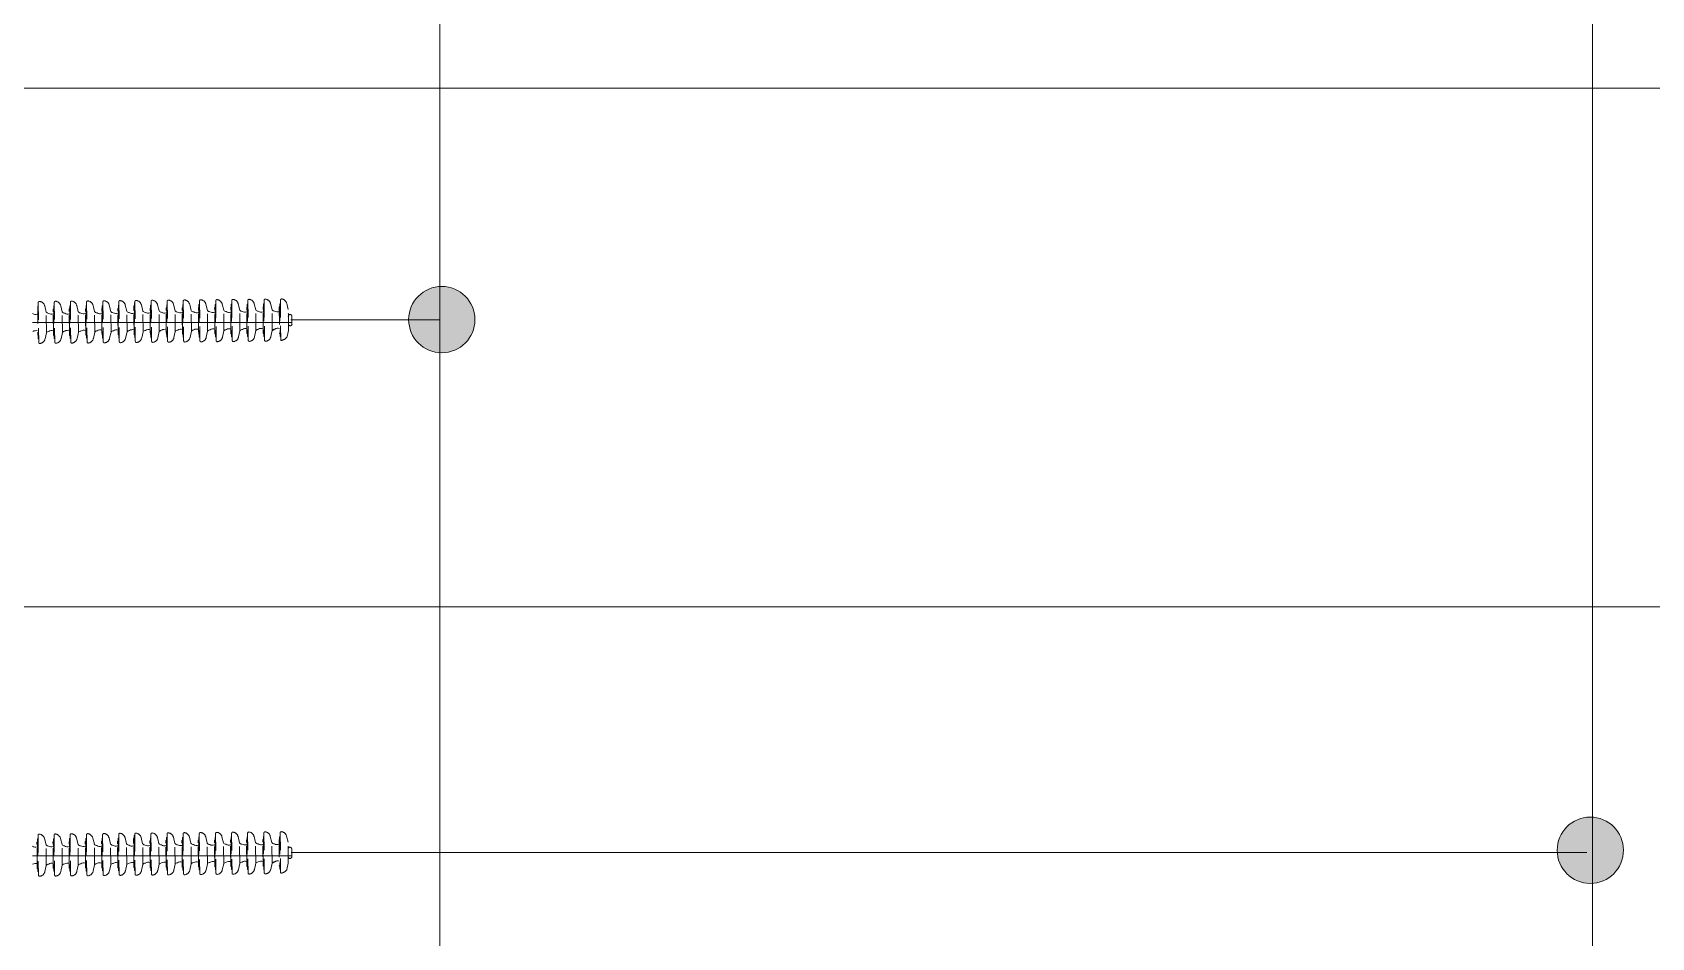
# Model space of a CAD drawing. Header units: inches. Extents: x 3989 to 4711, y 2881 to 3348.
# Drawn here: x 4536.28 to 4583.58, y 3164.3 to 3190.73 of the extents above; entities that cross this region are included whole.
import ezdxf

# ---------------------------------------------------------------- set-up
doc = ezdxf.new("R2010")
doc.units = ezdxf.units.IN
doc.header["$MEASUREMENT"] = 0
doc.linetypes.add('DASHED', pattern=[0.75, 0.5, -0.25])
doc.layers.add('COTAS', color=4, linetype='Continuous')
doc.layers.add('medidas', color=3, linetype='Continuous')

# ---------------------------------------------------------------- blocks, each defined once
blk = doc.blocks.new('*U13')
at = {"color": 0, "linetype": 'DASHED', "lineweight": 0}
for p, q in [((-210.111, -90.299), (-210.155, -90.478)), ((-209.923, -90.203), (-209.935, -91.363)), ((-209.923, -90.209), (-209.935, -91.369)), ((-209.907, -90.321), (-209.917, -91.258)), ((-209.636, -90.304), (-209.68, -90.483)), ((-209.448, -90.208), (-209.46, -91.368)), ((-209.441, -90.311), (-209.449, -90.31)), ((-209.432, -90.319), (-209.441, -91.256)), ((-209.161, -90.308), (-209.204, -90.487)), ((-208.973, -90.212), (-208.985, -91.372)), ((-208.965, -90.315), (-208.974, -90.315)), ((-208.957, -90.324), (-208.966, -91.261)), ((-208.692, -90.313), (-208.736, -90.492)), ((-208.505, -90.217), (-208.516, -91.377)), ((-208.497, -90.32), (-208.506, -90.32)), ((-208.489, -90.329), (-208.498, -91.266)), ((-208.224, -90.318), (-208.268, -90.497)), ((-208.036, -90.222), (-208.048, -91.382)), ((-208.029, -90.325), (-208.038, -90.325)), ((-208.02, -90.334), (-208.03, -91.271)), ((-207.749, -90.323), (-207.793, -90.502)), ((-207.561, -90.227), (-207.573, -91.387)), ((-207.554, -90.33), (-207.562, -90.33)), ((-207.545, -90.338), (-207.555, -91.275)), ((-207.274, -90.327), (-207.318, -90.506)), ((-207.086, -90.231), (-207.098, -91.391)), ((-207.079, -90.334), (-207.087, -90.334)), ((-207.07, -90.343), (-207.08, -91.28)), ((-206.806, -90.333), (-206.849, -90.511)), ((-206.618, -90.236), (-206.63, -91.396)), ((-206.61, -90.339), (-206.619, -90.339)), ((-206.337, -90.337), (-206.381, -90.516)), ((-206.15, -90.241), (-206.161, -91.401)), ((-206.15, -90.241), (-206.161, -91.401)), ((-206.142, -90.344), (-206.151, -90.344)), ((-205.862, -90.342), (-205.906, -90.521)), ((-205.675, -90.246), (-205.686, -91.405)), ((-205.675, -90.246), (-205.686, -91.405)), ((-205.666, -90.277), (-205.675, -90.277)), ((-205.658, -90.286), (-205.667, -91.223)), ((-205.206, -90.251), (-205.218, -91.411)), ((-204.738, -90.255), (-204.75, -91.415)), ((-204.263, -90.26), (-204.275, -91.42)), ((-203.788, -90.265), (-203.8, -91.425)), ((-203.32, -90.27), (-203.331, -91.43)), ((-202.851, -90.275), (-202.863, -91.434)), ((-210.26, -90.681), (-210.262, -90.904)), ((-210.161, -91.09), (-210.155, -90.478)), ((-210.157, -90.682), (-210.159, -90.906)), ((-209.891, -90.409), (-209.898, -91.17)), ((-209.894, -90.678), (-209.896, -90.902)), ((-209.686, -91.088), (-209.68, -90.483)), ((-209.424, -90.399), (-209.433, -90.399)), ((-209.422, -91.084), (-209.416, -90.479)), ((-209.418, -90.676), (-209.421, -90.9)), ((-209.211, -91.092), (-209.204, -90.487)), ((-208.949, -90.403), (-208.958, -90.403)), ((-208.947, -91.088), (-208.941, -90.483)), ((-208.943, -90.681), (-208.945, -90.904)), ((-208.742, -91.097), (-208.736, -90.492)), ((-208.481, -90.408), (-208.489, -90.408)), ((-208.479, -91.093), (-208.473, -90.488)), ((-208.475, -90.686), (-208.477, -90.909)), ((-208.274, -91.102), (-208.268, -90.497)), ((-208.012, -90.413), (-208.021, -90.413)), ((-208.011, -91.098), (-208.005, -90.493)), ((-208.007, -90.691), (-208.009, -90.914)), ((-207.799, -91.107), (-207.793, -90.502)), ((-207.537, -90.418), (-207.546, -90.418)), ((-207.536, -91.103), (-207.53, -90.498)), ((-207.532, -90.695), (-207.534, -90.919)), ((-207.324, -91.111), (-207.318, -90.506)), ((-207.062, -90.423), (-207.071, -90.422)), ((-207.061, -91.107), (-207.054, -90.502)), ((-207.056, -90.7), (-207.059, -90.923)), ((-206.855, -91.117), (-206.849, -90.511)), ((-206.602, -90.348), (-206.611, -91.285)), ((-206.594, -90.428), (-206.603, -90.428)), ((-206.592, -91.113), (-206.586, -90.508)), ((-206.588, -90.705), (-206.59, -90.928)), ((-206.387, -91.121), (-206.381, -90.516)), ((-206.134, -90.353), (-206.143, -91.29)), ((-206.134, -90.353), (-206.143, -91.29)), ((-206.124, -91.117), (-206.118, -90.512)), ((-206.12, -90.71), (-206.122, -90.933)), ((-205.912, -91.126), (-205.906, -90.521)), ((-205.658, -90.357), (-205.668, -91.294)), ((-205.649, -91.122), (-205.643, -90.517)), ((-205.645, -90.714), (-205.647, -90.938)), ((-205.444, -91.131), (-205.438, -90.526)), ((-205.394, -90.347), (-205.438, -90.526)), ((-205.199, -90.354), (-205.207, -90.353)), ((-205.19, -90.362), (-205.2, -91.299)), ((-205.182, -90.442), (-205.191, -90.442)), ((-205.181, -91.127), (-205.174, -90.522)), ((-205.176, -90.719), (-205.179, -90.943)), ((-204.976, -91.136), (-204.969, -90.531)), ((-204.926, -90.352), (-204.969, -90.531)), ((-204.73, -90.358), (-204.739, -90.358)), ((-204.722, -90.367), (-204.731, -91.304)), ((-204.714, -90.447), (-204.723, -90.447)), ((-204.712, -91.132), (-204.706, -90.527)), ((-204.708, -90.724), (-204.71, -90.948)), ((-204.5, -91.14), (-204.494, -90.535)), ((-204.451, -90.356), (-204.494, -90.535)), ((-204.255, -90.363), (-204.264, -90.363)), ((-204.247, -90.372), (-204.256, -91.309)), ((-204.239, -90.452), (-204.248, -90.451)), ((-204.237, -91.136), (-204.231, -90.531)), ((-204.233, -90.729), (-204.235, -90.952)), ((-204.025, -91.145), (-204.019, -90.54)), ((-203.976, -90.361), (-204.019, -90.54)), ((-203.78, -90.368), (-203.789, -90.368)), ((-203.772, -90.376), (-203.781, -91.313)), ((-203.764, -90.456), (-203.772, -90.456)), ((-203.762, -91.141), (-203.756, -90.536)), ((-203.758, -90.733), (-203.76, -90.957)), ((-203.557, -91.15), (-203.551, -90.545)), ((-203.507, -90.366), (-203.551, -90.545)), ((-203.312, -90.373), (-203.321, -90.373)), ((-203.303, -90.381), (-203.313, -91.318)), ((-203.296, -90.461), (-203.304, -90.461)), ((-203.294, -91.146), (-203.288, -90.541)), ((-203.29, -90.738), (-203.292, -90.962)), ((-203.089, -91.155), (-203.083, -90.55)), ((-203.039, -90.371), (-203.083, -90.55)), ((-202.844, -90.377), (-202.852, -90.377)), ((-202.835, -90.386), (-202.845, -91.323)), ((-210.121, -91.269), (-210.161, -91.09)), ((-209.925, -91.267), (-209.934, -91.267)), ((-209.907, -91.179), (-209.916, -91.179)), ((-209.646, -91.268), (-209.686, -91.088)), ((-209.45, -91.265), (-209.459, -91.265)), ((-209.432, -91.177), (-209.441, -91.177)), ((-209.171, -91.272), (-209.211, -91.092)), ((-208.975, -91.269), (-208.984, -91.269)), ((-208.957, -91.181), (-208.966, -91.181)), ((-208.702, -91.277), (-208.742, -91.097)), ((-208.507, -91.274), (-208.515, -91.274)), ((-208.489, -91.186), (-208.497, -91.186)), ((-208.234, -91.282), (-208.274, -91.102)), ((-208.039, -91.279), (-208.047, -91.279)), ((-208.02, -91.191), (-208.029, -91.191)), ((-207.759, -91.287), (-207.799, -91.107)), ((-207.563, -91.284), (-207.572, -91.284)), ((-207.545, -91.196), (-207.554, -91.196)), ((-207.284, -91.291), (-207.324, -91.111)), ((-207.088, -91.288), (-207.097, -91.288)), ((-207.07, -91.2), (-207.079, -91.2)), ((-206.815, -91.296), (-206.855, -91.117)), ((-206.602, -91.206), (-206.61, -91.205)), ((-206.347, -91.301), (-206.387, -91.121)), ((-206.134, -91.21), (-206.142, -91.21)), ((-205.872, -91.305), (-205.912, -91.126)), ((-205.658, -91.215), (-205.667, -91.215)), ((-205.404, -91.311), (-205.444, -91.131)), ((-205.19, -91.22), (-205.199, -91.22)), ((-204.936, -91.315), (-204.976, -91.136)), ((-204.722, -91.225), (-204.731, -91.225)), ((-204.46, -91.32), (-204.5, -91.14)), ((-204.247, -91.229), (-204.255, -91.229)), ((-203.985, -91.325), (-204.025, -91.145)), ((-203.772, -91.234), (-203.78, -91.234)), ((-203.517, -91.33), (-203.557, -91.15)), ((-203.303, -91.239), (-203.312, -91.239)), ((-203.049, -91.334), (-203.089, -91.155)), ((-202.835, -91.244), (-202.844, -91.244)), ((-206.62, -91.294), (-206.629, -91.293)), ((-206.152, -91.298), (-206.16, -91.298)), ((-205.677, -91.303), (-205.685, -91.303)), ((-205.208, -91.308), (-205.217, -91.308)), ((-204.74, -91.313), (-204.749, -91.313)), ((-204.265, -91.317), (-204.274, -91.317)), ((-203.79, -91.322), (-203.798, -91.322)), ((-203.322, -91.327), (-203.33, -91.327)), ((-202.853, -91.332), (-202.862, -91.332)), ((-210.105, -105.854), (-210.149, -106.033)), ((-209.917, -105.758), (-209.929, -106.918)), ((-209.918, -105.764), (-209.929, -106.924)), ((-209.901, -105.876), (-209.911, -106.813)), ((-209.63, -105.859), (-209.674, -106.038)), ((-209.442, -105.763), (-209.454, -106.923)), ((-209.435, -105.866), (-209.443, -105.865)), ((-209.426, -105.874), (-209.436, -106.811)), ((-209.418, -105.954), (-209.427, -105.954)), ((-209.155, -105.863), (-209.199, -106.042)), ((-208.967, -105.767), (-208.979, -106.927)), ((-208.96, -105.87), (-208.968, -105.87)), ((-208.951, -105.879), (-208.961, -106.816)), ((-208.687, -105.868), (-208.73, -106.047)), ((-208.499, -105.772), (-208.511, -106.932)), ((-208.491, -105.875), (-208.5, -105.875)), ((-208.483, -105.884), (-208.492, -106.821)), ((-208.218, -105.873), (-208.262, -106.052)), ((-208.031, -105.777), (-208.042, -106.937)), ((-208.023, -105.88), (-208.032, -105.88)), ((-208.015, -105.889), (-208.024, -106.826)), ((-207.743, -105.878), (-207.787, -106.057)), ((-207.556, -105.782), (-207.567, -106.942)), ((-207.548, -105.885), (-207.557, -105.885)), ((-207.539, -105.893), (-207.549, -106.83)), ((-207.268, -105.882), (-207.312, -106.061)), ((-207.08, -105.786), (-207.092, -106.946)), ((-207.073, -105.889), (-207.081, -105.889)), ((-207.064, -105.898), (-207.074, -106.835)), ((-206.8, -105.888), (-206.844, -106.066)), ((-206.612, -105.791), (-206.624, -106.951)), ((-206.605, -105.894), (-206.613, -105.894)), ((-206.596, -105.903), (-206.605, -106.84)), ((-206.332, -105.892), (-206.375, -106.071)), ((-206.144, -105.796), (-206.156, -106.956)), ((-206.144, -105.796), (-206.156, -106.956)), ((-206.136, -105.899), (-206.145, -105.899)), ((-206.128, -105.908), (-206.137, -106.845)), ((-206.128, -105.908), (-206.137, -106.845)), ((-205.857, -105.897), (-205.9, -106.076)), ((-205.669, -105.801), (-205.681, -106.96)), ((-205.669, -105.801), (-205.681, -106.96)), ((-205.66, -105.832), (-205.669, -105.832)), ((-205.653, -105.912), (-205.662, -106.849)), ((-205.652, -105.841), (-205.661, -106.778)), ((-205.388, -105.902), (-205.432, -106.081)), ((-205.2, -105.806), (-205.212, -106.966)), ((-205.193, -105.909), (-205.202, -105.908)), ((-205.184, -105.917), (-205.194, -106.854)), ((-204.92, -105.907), (-204.964, -106.086)), ((-204.732, -105.81), (-204.744, -106.97)), ((-204.725, -105.913), (-204.733, -105.913)), ((-204.716, -105.922), (-204.726, -106.859)), ((-204.445, -105.911), (-204.489, -106.09)), ((-204.257, -105.815), (-204.269, -106.975)), ((-204.249, -105.918), (-204.258, -105.918)), ((-204.241, -105.927), (-204.25, -106.864)), ((-203.97, -105.916), (-204.013, -106.095)), ((-203.782, -105.82), (-203.794, -106.98)), ((-203.774, -105.923), (-203.783, -105.923)), ((-203.766, -105.931), (-203.775, -106.868)), ((-203.501, -105.921), (-203.545, -106.1)), ((-203.314, -105.825), (-203.325, -106.985)), ((-203.306, -105.928), (-203.315, -105.928)), ((-203.298, -105.936), (-203.307, -106.873)), ((-203.033, -105.926), (-203.077, -106.105)), ((-202.845, -105.83), (-202.857, -106.989)), ((-202.838, -105.932), (-202.846, -105.932)), ((-202.829, -105.941), (-202.839, -106.878)), ((-210.254, -106.236), (-210.257, -106.459)), ((-210.155, -106.645), (-210.149, -106.033)), ((-210.151, -106.237), (-210.153, -106.46)), ((-209.885, -105.964), (-209.893, -106.725)), ((-209.888, -106.233), (-209.89, -106.457)), ((-209.68, -106.643), (-209.674, -106.038)), ((-209.417, -106.639), (-209.41, -106.034)), ((-209.412, -106.231), (-209.415, -106.455)), ((-209.205, -106.647), (-209.199, -106.042)), ((-208.943, -105.958), (-208.952, -105.958)), ((-208.941, -106.643), (-208.935, -106.038)), ((-208.937, -106.236), (-208.94, -106.459)), ((-208.736, -106.652), (-208.73, -106.047)), ((-208.475, -105.963), (-208.484, -105.963)), ((-208.473, -106.648), (-208.467, -106.043)), ((-208.469, -106.241), (-208.471, -106.464)), ((-208.268, -106.657), (-208.262, -106.052)), ((-208.007, -105.968), (-208.015, -105.968)), ((-208.005, -106.653), (-207.999, -106.048)), ((-208.001, -106.245), (-208.003, -106.469)), ((-207.793, -106.662), (-207.787, -106.057)), ((-207.532, -105.973), (-207.54, -105.973)), ((-207.53, -106.658), (-207.524, -106.053)), ((-207.526, -106.25), (-207.528, -106.474)), ((-207.318, -106.666), (-207.312, -106.061)), ((-207.056, -105.978), (-207.065, -105.977)), ((-207.055, -106.662), (-207.049, -106.057)), ((-207.051, -106.255), (-207.053, -106.478)), ((-206.85, -106.672), (-206.844, -106.066)), ((-206.588, -105.983), (-206.597, -105.983)), ((-206.586, -106.668), (-206.58, -106.062)), ((-206.582, -106.26), (-206.585, -106.483)), ((-206.381, -106.676), (-206.375, -106.071)), ((-206.118, -106.672), (-206.112, -106.067)), ((-206.114, -106.265), (-206.116, -106.488)), ((-205.906, -106.681), (-205.9, -106.076)), ((-205.643, -106.677), (-205.637, -106.072)), ((-205.639, -106.269), (-205.641, -106.493)), ((-205.438, -106.686), (-205.432, -106.081)), ((-205.177, -105.997), (-205.185, -105.997)), ((-205.175, -106.682), (-205.169, -106.077)), ((-205.171, -106.274), (-205.173, -106.498)), ((-204.97, -106.691), (-204.964, -106.086)), ((-204.708, -106.002), (-204.717, -106.002)), ((-204.707, -106.687), (-204.7, -106.082)), ((-204.702, -106.279), (-204.705, -106.503)), ((-204.495, -106.695), (-204.489, -106.09)), ((-204.233, -106.006), (-204.242, -106.006)), ((-204.231, -106.691), (-204.225, -106.086)), ((-204.227, -106.284), (-204.23, -106.507)), ((-204.019, -106.7), (-204.013, -106.095)), ((-203.758, -106.011), (-203.767, -106.011)), ((-203.756, -106.696), (-203.75, -106.091)), ((-203.752, -106.288), (-203.754, -106.512)), ((-203.551, -106.705), (-203.545, -106.1)), ((-203.29, -106.016), (-203.298, -106.016)), ((-203.288, -106.701), (-203.282, -106.096)), ((-203.284, -106.293), (-203.286, -106.517)), ((-203.083, -106.71), (-203.077, -106.105)), ((-202.821, -106.021), (-202.83, -106.021)), ((-202.82, -106.706), (-202.814, -106.101)), ((-202.816, -106.298), (-202.818, -106.522)), ((-210.115, -106.824), (-210.155, -106.645)), ((-209.92, -106.822), (-209.928, -106.822)), ((-209.901, -106.734), (-209.91, -106.734)), ((-209.64, -106.823), (-209.68, -106.643)), ((-209.444, -106.82), (-209.453, -106.82)), ((-209.426, -106.732), (-209.435, -106.732)), ((-209.165, -106.827), (-209.205, -106.647)), ((-208.969, -106.824), (-208.978, -106.824)), ((-208.951, -106.736), (-208.96, -106.736)), ((-208.696, -106.832), (-208.736, -106.652)), ((-208.501, -106.829), (-208.51, -106.829)), ((-208.483, -106.741), (-208.491, -106.741)), ((-208.228, -106.837), (-208.268, -106.657)), ((-208.033, -106.834), (-208.041, -106.834)), ((-208.015, -106.746), (-208.023, -106.746)), ((-207.753, -106.842), (-207.793, -106.662)), ((-207.558, -106.839), (-207.566, -106.839)), ((-207.539, -106.751), (-207.548, -106.751)), ((-207.278, -106.846), (-207.318, -106.666)), ((-207.082, -106.843), (-207.091, -106.843)), ((-207.064, -106.755), (-207.073, -106.755)), ((-206.81, -106.851), (-206.85, -106.672)), ((-206.614, -106.849), (-206.623, -106.848)), ((-206.596, -106.761), (-206.605, -106.76)), ((-206.341, -106.856), (-206.381, -106.676)), ((-206.146, -106.853), (-206.155, -106.853)), ((-206.128, -106.765), (-206.136, -106.765)), ((-205.866, -106.86), (-205.906, -106.681)), ((-205.671, -106.858), (-205.679, -106.858)), ((-205.653, -106.77), (-205.661, -106.77)), ((-205.398, -106.866), (-205.438, -106.686)), ((-205.203, -106.863), (-205.211, -106.863)), ((-205.184, -106.775), (-205.193, -106.775)), ((-204.93, -106.87), (-204.97, -106.691)), ((-204.734, -106.868), (-204.743, -106.868)), ((-204.716, -106.78), (-204.725, -106.78)), ((-204.455, -106.875), (-204.495, -106.695)), ((-204.259, -106.872), (-204.268, -106.872)), ((-204.241, -106.784), (-204.25, -106.784)), ((-203.979, -106.88), (-204.019, -106.7)), ((-203.784, -106.877), (-203.793, -106.877)), ((-203.766, -106.789), (-203.774, -106.789)), ((-203.511, -106.885), (-203.551, -106.705)), ((-203.316, -106.882), (-203.324, -106.882)), ((-203.298, -106.794), (-203.306, -106.794)), ((-203.043, -106.889), (-203.083, -106.71)), ((-202.848, -106.887), (-202.856, -106.887)), ((-202.829, -106.799), (-202.838, -106.799))]:
    blk.add_line(p, q, dxfattribs=at)
at = {"color": 0, "lineweight": 0}
for p, q in [((-209.416, -90.408), (-209.416, -90.479)), ((-208.94, -90.412), (-208.941, -90.483)), ((-208.472, -90.417), (-208.473, -90.488)), ((-208.004, -90.422), (-208.005, -90.493)), ((-207.529, -90.427), (-207.53, -90.498)), ((-207.054, -90.431), (-207.054, -90.502)), ((-206.585, -90.436), (-206.586, -90.508)), ((-206.117, -90.441), (-206.118, -90.512)), ((-205.642, -90.446), (-205.643, -90.517)), ((-205.641, -90.374), (-205.642, -90.446)), ((-205.174, -90.451), (-205.174, -90.522)), ((-204.705, -90.455), (-204.706, -90.527)), ((-204.23, -90.46), (-204.231, -90.531)), ((-203.755, -90.465), (-203.756, -90.536)), ((-203.287, -90.47), (-203.288, -90.541)), ((-209.832, -91.021), (-209.683, -91.1)), ((-209.422, -91.084), (-209.423, -91.168)), ((-208.947, -91.088), (-208.948, -91.173)), ((-208.479, -91.093), (-208.48, -91.178)), ((-208.011, -91.098), (-208.012, -91.183)), ((-207.536, -91.103), (-207.537, -91.187)), ((-207.061, -91.107), (-207.061, -91.192)), ((-206.592, -91.113), (-206.593, -91.197)), ((-206.124, -91.117), (-206.125, -91.202)), ((-205.649, -91.122), (-205.65, -91.206)), ((-205.181, -91.127), (-205.181, -91.211)), ((-204.712, -91.132), (-204.713, -91.216)), ((-204.237, -91.136), (-204.238, -91.221)), ((-203.762, -91.141), (-203.763, -91.225)), ((-203.294, -91.146), (-203.295, -91.23)), ((-205.635, -105.929), (-205.636, -106.001)), ((-209.41, -105.963), (-209.41, -106.034)), ((-208.935, -105.967), (-208.935, -106.038)), ((-208.466, -105.972), (-208.467, -106.043)), ((-207.998, -105.977), (-207.999, -106.048)), ((-207.523, -105.982), (-207.524, -106.053)), ((-207.048, -105.986), (-207.049, -106.057)), ((-206.58, -105.991), (-206.58, -106.062)), ((-206.111, -105.996), (-206.112, -106.067)), ((-205.636, -106.001), (-205.637, -106.072)), ((-205.168, -106.006), (-205.169, -106.077)), ((-204.7, -106.01), (-204.7, -106.082)), ((-204.225, -106.015), (-204.225, -106.086)), ((-203.749, -106.02), (-203.75, -106.091)), ((-203.281, -106.025), (-203.282, -106.096)), ((-202.813, -106.03), (-202.814, -106.101)), ((-209.826, -106.576), (-209.677, -106.655)), ((-209.417, -106.639), (-209.417, -106.723)), ((-208.941, -106.643), (-208.942, -106.728)), ((-208.473, -106.648), (-208.474, -106.733)), ((-208.005, -106.653), (-208.006, -106.738)), ((-207.53, -106.658), (-207.531, -106.742)), ((-207.055, -106.662), (-207.056, -106.747)), ((-206.586, -106.668), (-206.587, -106.752)), ((-206.118, -106.672), (-206.119, -106.757)), ((-205.643, -106.677), (-205.644, -106.761)), ((-205.175, -106.682), (-205.176, -106.766)), ((-204.707, -106.687), (-204.707, -106.771)), ((-204.231, -106.691), (-204.232, -106.776)), ((-203.756, -106.696), (-203.757, -106.78)), ((-203.288, -106.701), (-203.289, -106.785)), ((-202.82, -106.706), (-202.821, -106.79))]:
    blk.add_line(p, q, dxfattribs=at)
for points in [[(-210.177, -90.633), (-210.156, -90.594)], [(-210.171, -106.188), (-210.15, -106.149)]]:
    blk.add_lwpolyline(points, dxfattribs=at)
at = {"color": 0, "linetype": 'DASHED', "lineweight": 0}
for centre, radius, start, end in [((-209.943, -90.34), 0.173, 96.1367, 166.2887), ((-209.958, -90.203), 0.0346, 359.4188, 96.1367), ((-209.916, -90.32), 0.00864, 359.4188, 89.4188), ((-209.468, -90.345), 0.173, 96.1367, 166.2887), ((-209.483, -90.207), 0.0346, 359.4188, 96.1367), ((-209.441, -90.319), 0.00864, 359.4188, 89.4188), ((-208.993, -90.349), 0.173, 96.1367, 166.2887), ((-209.008, -90.212), 0.0346, 359.4188, 96.1367), ((-208.965, -90.324), 0.00864, 359.4188, 89.4188), ((-208.525, -90.354), 0.173, 96.1367, 166.2887), ((-208.539, -90.217), 0.0346, 359.4188, 96.1367), ((-208.497, -90.329), 0.00864, 359.4188, 89.4188), ((-208.056, -90.359), 0.173, 96.1367, 166.2887), ((-208.071, -90.222), 0.0346, 359.4188, 96.1367), ((-208.029, -90.334), 0.00864, 359.4188, 89.4188), ((-207.581, -90.364), 0.173, 96.1367, 166.2887), ((-207.596, -90.226), 0.0346, 359.4188, 96.1367), ((-207.554, -90.338), 0.00864, 359.4188, 89.4188), ((-207.106, -90.368), 0.173, 96.1367, 166.2887), ((-207.121, -90.231), 0.0346, 359.4188, 96.1367), ((-207.079, -90.343), 0.00864, 359.4188, 89.4188), ((-206.638, -90.374), 0.173, 96.1367, 166.2887), ((-206.653, -90.236), 0.0346, 359.4188, 96.1367), ((-206.61, -90.348), 0.00864, 359.4188, 89.4188), ((-206.169, -90.378), 0.173, 96.1367, 166.2887), ((-206.184, -90.241), 0.0346, 359.4188, 96.1367), ((-206.142, -90.353), 0.00864, 359.4188, 89.4188), ((-205.694, -90.383), 0.173, 96.1367, 166.2887), ((-205.709, -90.245), 0.0346, 359.4188, 96.1367), ((-205.666, -90.286), 0.00864, 359.4188, 89.4188), ((-205.226, -90.388), 0.173, 96.1367, 166.2887), ((-205.241, -90.25), 0.0346, 359.4188, 96.1367), ((-204.758, -90.393), 0.173, 96.1367, 166.2887), ((-204.773, -90.255), 0.0346, 359.4188, 96.1367), ((-204.283, -90.397), 0.173, 96.1367, 166.2887), ((-204.297, -90.26), 0.0346, 359.4188, 96.1367), ((-203.808, -90.402), 0.173, 96.1367, 166.2887), ((-203.822, -90.264), 0.0346, 359.4188, 96.1367), ((-203.339, -90.407), 0.173, 96.1367, 166.2887), ((-203.354, -90.269), 0.0346, 359.4188, 96.1367), ((-202.871, -90.412), 0.173, 96.1367, 166.2887), ((-202.886, -90.274), 0.0346, 359.4188, 96.1367), ((-210.208, -90.675), 0.0522, 352.1235, 186.7141), ((-209.899, -90.409), 0.00864, 359.4188, 89.4188), ((-209.424, -90.408), 0.00864, 359.4188, 89.4188), ((-208.949, -90.412), 0.00864, 359.4188, 89.4188), ((-208.481, -90.417), 0.00864, 359.4188, 89.4188), ((-208.013, -90.422), 0.00864, 359.4188, 89.4188), ((-207.537, -90.427), 0.00864, 359.4188, 89.4188), ((-207.062, -90.431), 0.00864, 359.4188, 89.4188), ((-206.594, -90.436), 0.00864, 359.4188, 89.4188), ((-206.126, -90.441), 0.00864, 359.4188, 89.4188), ((-205.65, -90.374), 0.00864, 359.4188, 89.4188), ((-205.199, -90.362), 0.00864, 359.4188, 89.4188), ((-205.182, -90.451), 0.00864, 359.4188, 89.4188), ((-204.731, -90.367), 0.00864, 359.4188, 89.4188), ((-204.714, -90.455), 0.00864, 359.4188, 89.4188), ((-204.255, -90.372), 0.00864, 359.4188, 89.4188), ((-204.239, -90.46), 0.00864, 359.4188, 89.4188), ((-203.78, -90.376), 0.00864, 359.4188, 89.4188), ((-203.764, -90.465), 0.00864, 359.4188, 89.4188), ((-203.312, -90.381), 0.00864, 359.4188, 89.4188), ((-203.296, -90.47), 0.00864, 359.4188, 89.4188), ((-202.844, -90.386), 0.00864, 359.4188, 89.4188), ((-210.211, -90.898), 0.0522, 172.1235, 6.7141), ((-209.939, -91.164), 0.21, 210.153, 260.354), ((-209.925, -91.258), 0.00864, 269.4188, 359.4188), ((-209.907, -91.17), 0.00864, 269.4188, 359.4188), ((-209.477, -91.23), 0.173, 192.5488, 262.7008), ((-209.45, -91.256), 0.00864, 269.4188, 359.4188), ((-209.432, -91.168), 0.00864, 269.4188, 359.4188), ((-209.002, -91.234), 0.173, 192.5488, 262.7008), ((-208.975, -91.261), 0.00864, 269.4188, 359.4188), ((-208.957, -91.173), 0.00864, 269.4188, 359.4188), ((-208.534, -91.24), 0.173, 192.5488, 262.7008), ((-208.507, -91.266), 0.00864, 269.4188, 359.4188), ((-208.489, -91.178), 0.00864, 269.4188, 359.4188), ((-208.065, -91.244), 0.173, 192.5488, 262.7008), ((-208.038, -91.271), 0.00864, 269.4188, 359.4188), ((-208.02, -91.183), 0.00864, 269.4188, 359.4188), ((-207.59, -91.249), 0.173, 192.5488, 262.7008), ((-207.563, -91.275), 0.00864, 269.4188, 359.4188), ((-207.545, -91.187), 0.00864, 269.4188, 359.4188), ((-207.115, -91.254), 0.173, 192.5488, 262.7008), ((-207.088, -91.28), 0.00864, 269.4188, 359.4188), ((-207.07, -91.192), 0.00864, 269.4188, 359.4188), ((-206.62, -91.285), 0.00864, 269.4188, 359.4188), ((-206.602, -91.197), 0.00864, 269.4188, 359.4188), ((-206.152, -91.29), 0.00864, 269.4188, 359.4188), ((-206.133, -91.202), 0.00864, 269.4188, 359.4188), ((-205.658, -91.206), 0.00864, 269.4188, 359.4188), ((-205.19, -91.211), 0.00864, 269.4188, 359.4188), ((-204.722, -91.216), 0.00864, 269.4188, 359.4188), ((-204.247, -91.221), 0.00864, 269.4188, 359.4188), ((-203.772, -91.225), 0.00864, 269.4188, 359.4188), ((-203.303, -91.23), 0.00864, 269.4188, 359.4188), ((-209.956, -91.342), 0.0346, 237.726, 334.4439), ((-209.494, -91.367), 0.0346, 262.7008, 359.4188), ((-209.019, -91.372), 0.0346, 262.7008, 359.4188), ((-208.551, -91.377), 0.0346, 262.7008, 359.4188), ((-208.083, -91.382), 0.0346, 262.7008, 359.4188), ((-207.608, -91.386), 0.0346, 262.7008, 359.4188), ((-207.133, -91.391), 0.0346, 262.7008, 359.4188), ((-206.647, -91.259), 0.173, 192.5488, 262.7008), ((-206.664, -91.396), 0.0346, 262.7008, 359.4188), ((-206.178, -91.263), 0.173, 192.5488, 262.7008), ((-206.196, -91.401), 0.0346, 262.7008, 359.4188), ((-205.703, -91.268), 0.173, 192.5488, 262.7008), ((-205.721, -91.405), 0.0346, 262.7008, 359.4188), ((-205.677, -91.294), 0.00864, 269.4188, 359.4188), ((-205.235, -91.273), 0.173, 192.5488, 262.7008), ((-205.253, -91.41), 0.0346, 262.7008, 359.4188), ((-205.208, -91.299), 0.00864, 269.4188, 359.4188), ((-204.767, -91.278), 0.173, 192.5488, 262.7008), ((-204.784, -91.415), 0.0346, 262.7008, 359.4188), ((-204.74, -91.304), 0.00864, 269.4188, 359.4188), ((-204.292, -91.283), 0.173, 192.5488, 262.7008), ((-204.309, -91.42), 0.0346, 262.7008, 359.4188), ((-204.265, -91.309), 0.00864, 269.4188, 359.4188), ((-203.817, -91.287), 0.173, 192.5488, 262.7008), ((-203.834, -91.424), 0.0346, 262.7008, 359.4188), ((-203.79, -91.313), 0.00864, 269.4188, 359.4188), ((-203.348, -91.292), 0.173, 192.5488, 262.7008), ((-203.366, -91.429), 0.0346, 262.7008, 359.4188), ((-203.321, -91.318), 0.00864, 269.4188, 359.4188), ((-202.88, -91.297), 0.173, 192.5488, 262.7008), ((-202.898, -91.434), 0.0346, 262.7008, 359.4188), ((-202.853, -91.323), 0.00864, 269.4188, 359.4188), ((-209.937, -105.895), 0.173, 96.1367, 166.2887), ((-209.952, -105.757), 0.0346, 359.4188, 96.1367), ((-209.91, -105.875), 0.00864, 359.4188, 89.4188), ((-209.462, -105.9), 0.173, 96.1367, 166.2887), ((-209.477, -105.762), 0.0346, 359.4188, 96.1367), ((-209.435, -105.874), 0.00864, 359.4188, 89.4188), ((-209.418, -105.963), 0.00864, 359.4188, 89.4188), ((-208.987, -105.904), 0.173, 96.1367, 166.2887), ((-209.002, -105.767), 0.0346, 359.4188, 96.1367), ((-208.96, -105.879), 0.00864, 359.4188, 89.4188), ((-208.519, -105.909), 0.173, 96.1367, 166.2887), ((-208.534, -105.772), 0.0346, 359.4188, 96.1367), ((-208.491, -105.884), 0.00864, 359.4188, 89.4188), ((-208.05, -105.914), 0.173, 96.1367, 166.2887), ((-208.065, -105.777), 0.0346, 359.4188, 96.1367), ((-208.023, -105.888), 0.00864, 359.4188, 89.4188), ((-207.575, -105.919), 0.173, 96.1367, 166.2887), ((-207.59, -105.781), 0.0346, 359.4188, 96.1367), ((-207.548, -105.893), 0.00864, 359.4188, 89.4188), ((-207.1, -105.923), 0.173, 96.1367, 166.2887), ((-207.115, -105.786), 0.0346, 359.4188, 96.1367), ((-207.073, -105.898), 0.00864, 359.4188, 89.4188), ((-206.632, -105.929), 0.173, 96.1367, 166.2887), ((-206.647, -105.791), 0.0346, 359.4188, 96.1367), ((-206.605, -105.903), 0.00864, 359.4188, 89.4188), ((-206.164, -105.933), 0.173, 96.1367, 166.2887), ((-206.178, -105.796), 0.0346, 359.4188, 96.1367), ((-206.136, -105.908), 0.00864, 359.4188, 89.4188), ((-205.689, -105.938), 0.173, 96.1367, 166.2887), ((-205.703, -105.8), 0.0346, 359.4188, 96.1367), ((-205.661, -105.841), 0.00864, 359.4188, 89.4188), ((-205.644, -105.929), 0.00864, 359.4188, 89.4188), ((-205.22, -105.943), 0.173, 96.1367, 166.2887), ((-205.235, -105.805), 0.0346, 359.4188, 96.1367), ((-205.193, -105.917), 0.00864, 359.4188, 89.4188), ((-204.752, -105.948), 0.173, 96.1367, 166.2887), ((-204.767, -105.81), 0.0346, 359.4188, 96.1367), ((-204.725, -105.922), 0.00864, 359.4188, 89.4188), ((-204.277, -105.952), 0.173, 96.1367, 166.2887), ((-204.292, -105.815), 0.0346, 359.4188, 96.1367), ((-204.25, -105.927), 0.00864, 359.4188, 89.4188), ((-203.802, -105.957), 0.173, 96.1367, 166.2887), ((-203.817, -105.819), 0.0346, 359.4188, 96.1367), ((-203.774, -105.931), 0.00864, 359.4188, 89.4188), ((-203.333, -105.962), 0.173, 96.1367, 166.2887), ((-203.348, -105.824), 0.0346, 359.4188, 96.1367), ((-203.306, -105.936), 0.00864, 359.4188, 89.4188), ((-202.865, -105.967), 0.173, 96.1367, 166.2887), ((-202.88, -105.829), 0.0346, 359.4188, 96.1367), ((-202.838, -105.941), 0.00864, 359.4188, 89.4188), ((-210.203, -106.23), 0.0522, 352.1235, 186.7141), ((-209.894, -105.964), 0.00864, 359.4188, 89.4188), ((-208.943, -105.967), 0.00864, 359.4188, 89.4188), ((-208.475, -105.972), 0.00864, 359.4188, 89.4188), ((-208.007, -105.977), 0.00864, 359.4188, 89.4188), ((-207.532, -105.982), 0.00864, 359.4188, 89.4188), ((-207.056, -105.986), 0.00864, 359.4188, 89.4188), ((-206.588, -105.991), 0.00864, 359.4188, 89.4188), ((-206.12, -105.996), 0.00864, 359.4188, 89.4188), ((-205.177, -106.006), 0.00864, 359.4188, 89.4188), ((-204.708, -106.01), 0.00864, 359.4188, 89.4188), ((-204.233, -106.015), 0.00864, 359.4188, 89.4188), ((-203.758, -106.02), 0.00864, 359.4188, 89.4188), ((-203.29, -106.025), 0.00864, 359.4188, 89.4188), ((-202.822, -106.029), 0.00864, 359.4188, 89.4188), ((-210.205, -106.453), 0.0522, 172.1235, 6.7141), ((-209.933, -106.719), 0.21, 210.153, 260.354), ((-209.92, -106.813), 0.00864, 269.4188, 359.4188), ((-209.901, -106.725), 0.00864, 269.4188, 359.4188), ((-209.471, -106.785), 0.173, 192.5488, 262.7008), ((-209.444, -106.811), 0.00864, 269.4188, 359.4188), ((-209.426, -106.723), 0.00864, 269.4188, 359.4188), ((-208.996, -106.789), 0.173, 192.5488, 262.7008), ((-208.969, -106.816), 0.00864, 269.4188, 359.4188), ((-208.951, -106.728), 0.00864, 269.4188, 359.4188), ((-208.528, -106.795), 0.173, 192.5488, 262.7008), ((-208.501, -106.821), 0.00864, 269.4188, 359.4188), ((-208.483, -106.733), 0.00864, 269.4188, 359.4188), ((-208.059, -106.799), 0.173, 192.5488, 262.7008), ((-208.033, -106.826), 0.00864, 269.4188, 359.4188), ((-208.014, -106.737), 0.00864, 269.4188, 359.4188), ((-207.584, -106.804), 0.173, 192.5488, 262.7008), ((-207.558, -106.83), 0.00864, 269.4188, 359.4188), ((-207.539, -106.742), 0.00864, 269.4188, 359.4188), ((-207.109, -106.809), 0.173, 192.5488, 262.7008), ((-207.082, -106.835), 0.00864, 269.4188, 359.4188), ((-207.064, -106.747), 0.00864, 269.4188, 359.4188), ((-206.641, -106.814), 0.173, 192.5488, 262.7008), ((-206.614, -106.84), 0.00864, 269.4188, 359.4188), ((-206.596, -106.752), 0.00864, 269.4188, 359.4188), ((-206.173, -106.818), 0.173, 192.5488, 262.7008), ((-206.146, -106.845), 0.00864, 269.4188, 359.4188), ((-206.128, -106.757), 0.00864, 269.4188, 359.4188), ((-205.698, -106.823), 0.173, 192.5488, 262.7008), ((-205.671, -106.849), 0.00864, 269.4188, 359.4188), ((-205.653, -106.761), 0.00864, 269.4188, 359.4188), ((-205.229, -106.828), 0.173, 192.5488, 262.7008), ((-205.202, -106.854), 0.00864, 269.4188, 359.4188), ((-205.184, -106.766), 0.00864, 269.4188, 359.4188), ((-204.761, -106.833), 0.173, 192.5488, 262.7008), ((-204.734, -106.859), 0.00864, 269.4188, 359.4188), ((-204.716, -106.771), 0.00864, 269.4188, 359.4188), ((-204.286, -106.838), 0.173, 192.5488, 262.7008), ((-204.259, -106.864), 0.00864, 269.4188, 359.4188), ((-204.241, -106.776), 0.00864, 269.4188, 359.4188), ((-203.811, -106.842), 0.173, 192.5488, 262.7008), ((-203.784, -106.868), 0.00864, 269.4188, 359.4188), ((-203.766, -106.78), 0.00864, 269.4188, 359.4188), ((-203.342, -106.847), 0.173, 192.5488, 262.7008), ((-203.316, -106.873), 0.00864, 269.4188, 359.4188), ((-203.298, -106.785), 0.00864, 269.4188, 359.4188), ((-202.874, -106.852), 0.173, 192.5488, 262.7008), ((-202.847, -106.878), 0.00864, 269.4188, 359.4188), ((-202.829, -106.79), 0.00864, 269.4188, 359.4188), ((-209.95, -106.897), 0.0346, 237.726, 334.4439), ((-209.489, -106.922), 0.0346, 262.7008, 359.4188), ((-209.014, -106.927), 0.0346, 262.7008, 359.4188), ((-208.545, -106.932), 0.0346, 262.7008, 359.4188), ((-208.077, -106.936), 0.0346, 262.7008, 359.4188), ((-207.602, -106.941), 0.0346, 262.7008, 359.4188), ((-207.127, -106.946), 0.0346, 262.7008, 359.4188), ((-206.658, -106.951), 0.0346, 262.7008, 359.4188), ((-206.19, -106.956), 0.0346, 262.7008, 359.4188), ((-205.715, -106.96), 0.0346, 262.7008, 359.4188), ((-205.247, -106.965), 0.0346, 262.7008, 359.4188), ((-204.779, -106.97), 0.0346, 262.7008, 359.4188), ((-204.303, -106.975), 0.0346, 262.7008, 359.4188), ((-203.828, -106.979), 0.0346, 262.7008, 359.4188), ((-203.36, -106.984), 0.0346, 262.7008, 359.4188), ((-202.892, -106.989), 0.0346, 262.7008, 359.4188)]:
    blk.add_arc(centre, radius, start, end, dxfattribs=at)
at = {"color": 0, "lineweight": 0}
for centre, radius, start, end in [((-209.835, -90.393), 0.154, 248.4501, 302.5401), ((-209.757, -90.427), 0.0951, 272.6444, 324.4611), ((-209.36, -90.397), 0.154, 248.4501, 302.5401), ((-209.282, -90.432), 0.0951, 272.6444, 324.4611), ((-208.892, -90.402), 0.154, 251.1672, 302.5401), ((-208.814, -90.437), 0.0951, 272.6444, 324.4611), ((-208.424, -90.407), 0.154, 251.1672, 302.5401), ((-208.345, -90.442), 0.0951, 272.6444, 324.4611), ((-207.949, -90.412), 0.154, 248.4501, 302.5401), ((-207.87, -90.447), 0.0951, 272.6444, 324.4611), ((-207.474, -90.417), 0.154, 248.4501, 302.5401), ((-207.395, -90.451), 0.0951, 272.6444, 324.4611), ((-207.005, -90.421), 0.154, 251.1672, 302.5401), ((-206.927, -90.456), 0.0951, 272.6444, 324.4611), ((-206.537, -90.426), 0.154, 251.1672, 302.5401), ((-206.459, -90.461), 0.0951, 272.6444, 324.4611), ((-206.062, -90.43), 0.154, 251.1672, 302.5401), ((-205.983, -90.465), 0.0951, 272.6444, 324.4611), ((-205.594, -90.436), 0.154, 251.1672, 302.5401), ((-205.515, -90.47), 0.0951, 272.6444, 324.4611), ((-205.125, -90.44), 0.154, 251.1672, 302.5401), ((-205.047, -90.475), 0.0951, 272.6444, 324.4611), ((-204.65, -90.445), 0.154, 248.4501, 302.5401), ((-204.572, -90.48), 0.0951, 272.6444, 324.4611), ((-204.175, -90.45), 0.154, 248.4501, 302.5401), ((-204.097, -90.485), 0.0951, 272.6444, 324.4611), ((-203.707, -90.455), 0.154, 251.1672, 302.5401), ((-203.628, -90.49), 0.0951, 272.6444, 324.4611), ((-203.239, -90.459), 0.154, 251.1672, 302.5401), ((-203.16, -90.494), 0.0951, 272.6444, 324.4611), ((-202.77, -90.464), 0.154, 251.1672, 302.5401), ((-209.843, -91.175), 0.154, 56.2975, 110.3874), ((-209.764, -91.142), 0.0951, 34.3765, 86.1931), ((-209.368, -91.18), 0.154, 56.2975, 110.3874), ((-209.289, -91.146), 0.0951, 34.3765, 86.1931), ((-208.9, -91.184), 0.154, 56.2975, 107.6703), ((-208.821, -91.151), 0.0951, 34.3765, 86.1931), ((-208.432, -91.189), 0.154, 56.2975, 107.6703), ((-208.353, -91.156), 0.0951, 34.3765, 86.1931), ((-207.957, -91.194), 0.154, 56.2975, 110.3874), ((-207.877, -91.161), 0.0951, 34.3765, 86.1931), ((-207.481, -91.199), 0.154, 56.2975, 110.3874), ((-207.402, -91.166), 0.0951, 34.3765, 86.1931), ((-207.013, -91.204), 0.154, 56.2975, 107.6703), ((-206.934, -91.17), 0.0951, 34.3765, 86.1931), ((-206.545, -91.208), 0.154, 56.2975, 107.6703), ((-206.466, -91.175), 0.0951, 34.3765, 86.1931), ((-206.07, -91.213), 0.154, 56.2975, 110.3874), ((-205.991, -91.18), 0.0951, 34.3765, 86.1931), ((-205.602, -91.218), 0.154, 56.2975, 107.6703), ((-205.522, -91.185), 0.0951, 34.3765, 86.1931), ((-205.133, -91.223), 0.154, 56.2975, 107.6703), ((-205.054, -91.189), 0.0951, 34.3765, 86.1931), ((-204.658, -91.227), 0.154, 56.2975, 110.3874), ((-204.579, -91.194), 0.0951, 34.3765, 86.1931), ((-204.183, -91.232), 0.154, 56.2975, 110.3874), ((-204.104, -91.199), 0.0951, 34.3765, 86.1931), ((-203.715, -91.237), 0.154, 56.2975, 107.6703), ((-203.636, -91.204), 0.0951, 34.3765, 86.1931), ((-203.247, -91.242), 0.154, 56.2975, 107.6703), ((-203.167, -91.208), 0.0951, 34.3765, 86.1931), ((-202.778, -91.247), 0.154, 56.2975, 107.6703), ((-209.83, -105.948), 0.154, 248.4501, 302.5401), ((-209.751, -105.982), 0.0951, 272.6444, 324.4611), ((-209.355, -105.952), 0.154, 248.4501, 302.5401), ((-209.276, -105.987), 0.0951, 272.6444, 324.4611), ((-208.886, -105.957), 0.154, 251.1672, 302.5401), ((-208.808, -105.992), 0.0951, 272.6444, 324.4611), ((-208.418, -105.962), 0.154, 251.1672, 302.5401), ((-208.339, -105.997), 0.0951, 272.6444, 324.4611), ((-207.943, -105.967), 0.154, 248.4501, 302.5401), ((-207.864, -106.002), 0.0951, 272.6444, 324.4611), ((-207.468, -105.971), 0.154, 248.4501, 302.5401), ((-207.389, -106.006), 0.0951, 272.6444, 324.4611), ((-206.999, -105.976), 0.154, 251.1672, 302.5401), ((-206.921, -106.011), 0.0951, 272.6444, 324.4611), ((-206.531, -105.981), 0.154, 251.1672, 302.5401), ((-206.453, -106.016), 0.0951, 272.6444, 324.4611), ((-206.056, -105.985), 0.154, 251.1672, 302.5401), ((-205.978, -106.02), 0.0951, 272.6444, 324.4611), ((-205.588, -105.991), 0.154, 251.1672, 302.5401), ((-205.509, -106.025), 0.0951, 272.6444, 324.4611), ((-205.12, -105.995), 0.154, 251.1672, 302.5401), ((-205.041, -106.03), 0.0951, 272.6444, 324.4611), ((-204.644, -106), 0.154, 248.4501, 302.5401), ((-204.566, -106.035), 0.0951, 272.6444, 324.4611), ((-204.169, -106.005), 0.154, 248.4501, 302.5401), ((-204.091, -106.04), 0.0951, 272.6444, 324.4611), ((-203.701, -106.01), 0.154, 251.1672, 302.5401), ((-203.623, -106.045), 0.0951, 272.6444, 324.4611), ((-203.233, -106.014), 0.154, 251.1672, 302.5401), ((-203.154, -106.049), 0.0951, 272.6444, 324.4611), ((-202.765, -106.019), 0.154, 251.1672, 302.5401), ((-209.838, -106.73), 0.154, 56.2975, 110.3874), ((-209.758, -106.697), 0.0951, 34.3765, 86.1931), ((-209.362, -106.735), 0.154, 56.2975, 110.3874), ((-209.283, -106.701), 0.0951, 34.3765, 86.1931), ((-208.894, -106.739), 0.154, 56.2975, 107.6703), ((-208.815, -106.706), 0.0951, 34.3765, 86.1931), ((-208.426, -106.744), 0.154, 56.2975, 107.6703), ((-208.347, -106.711), 0.0951, 34.3765, 86.1931), ((-207.951, -106.749), 0.154, 56.2975, 110.3874), ((-207.872, -106.716), 0.0951, 34.3765, 86.1931), ((-207.476, -106.754), 0.154, 56.2975, 110.3874), ((-207.396, -106.72), 0.0951, 34.3765, 86.1931), ((-207.007, -106.759), 0.154, 56.2975, 107.6703), ((-206.928, -106.725), 0.0951, 34.3765, 86.1931), ((-206.539, -106.763), 0.154, 56.2975, 107.6703), ((-206.46, -106.73), 0.0951, 34.3765, 86.1931), ((-206.064, -106.768), 0.154, 56.2975, 110.3874), ((-205.985, -106.735), 0.0951, 34.3765, 86.1931), ((-205.596, -106.773), 0.154, 56.2975, 107.6703), ((-205.517, -106.74), 0.0951, 34.3765, 86.1931), ((-205.128, -106.778), 0.154, 56.2975, 107.6703), ((-205.048, -106.744), 0.0951, 34.3765, 86.1931), ((-204.652, -106.782), 0.154, 56.2975, 110.3874), ((-204.573, -106.749), 0.0951, 34.3765, 86.1931), ((-204.177, -106.787), 0.154, 56.2975, 110.3874), ((-204.098, -106.754), 0.0951, 34.3765, 86.1931), ((-203.709, -106.792), 0.154, 56.2975, 107.6703), ((-203.63, -106.759), 0.0951, 34.3765, 86.1931), ((-203.241, -106.797), 0.154, 56.2975, 107.6703), ((-203.162, -106.763), 0.0951, 34.3765, 86.1931), ((-202.772, -106.802), 0.154, 56.2975, 107.6703)]:
    blk.add_arc(centre, radius, start, end, dxfattribs=at)
at = {"layer": 'COTAS', "color": 0, "lineweight": 0}
for p, q in [((-210.261, -90.857), (-202.687, -90.857)), ((-210.256, -106.431), (-202.682, -106.431))]:
    blk.add_line(p, q, dxfattribs=at)
at = {"layer": 'medidas', "color": 0, "lineweight": 0}
for p, q in [((-209.916, -90.311), (-209.924, -90.311)), ((-209.899, -90.401), (-209.908, -90.401)), ((-209.91, -105.866), (-209.919, -105.866)), ((-209.894, -105.956), (-209.902, -105.956))]:
    blk.add_line(p, q, dxfattribs=at)
blk = doc.blocks.new('*U14')
at = {"color": 0, "linetype": 'ByBlock', "lineweight": -2, "transparency": 16777216}
blk.add_blockref('*U13', (0, 120), dxfattribs=at)

msp = doc.modelspace()

# ---------------------------------------------------------------- hatches: boundary and pattern name
at = {"lineweight": 0}
h = msp.add_hatch(color=256, dxfattribs=at)
h.dxf.hatch_style = 1
h.paths.add_polyline_path([(4548.32211, 3183.31123), (4548.32211, 3182.28545), (4549.20655, 3182.28545, 0.01577024), (4549.20847, 3182.34648, 0.38963386)])
h.paths.add_polyline_path([(4548.32211, 3183.31123, 0.43922803), (4547.27204, 3182.34648, 0.43922803), (4548.32211, 3181.38173)])
h.paths.add_polyline_path([(4549.20655, 3182.28545), (4548.32211, 3182.28545), (4548.32211, 3181.38173, 0.37158039)])
h = msp.add_hatch(color=256, dxfattribs=at)
h.dxf.hatch_style = 1
h.paths.add_polyline_path([(4581.87245, 3167.81772), (4581.87245, 3166.79193), (4582.75689, 3166.79193, 0.01577024), (4582.75882, 3166.85297, 0.38963386)])
h.paths.add_polyline_path([(4581.87245, 3167.81772, 0.43922803), (4580.82238, 3166.85297, 0.43922803), (4581.87245, 3165.88821)])
h.paths.add_polyline_path([(4582.75689, 3166.79193), (4581.87245, 3166.79193), (4581.87245, 3165.88821, 0.37158039)])

# ---------------------------------------------------------------- linework, layer by layer
for p, q in [((4548.18742, 3021.04421), (4548.18742, 3251.98626)), ((4581.8544, 3019.81185), (4581.8544, 3251.49622)), ((4543.82837, 3182.34468), (4548.17783, 3182.34468)), ((4543.83569, 3166.78832), (4581.69067, 3166.78832))]:
    msp.add_line(p, q, dxfattribs=at)
at = {"color": 3, "lineweight": 0}
for p, q in [((4651.61537, 3189.10919), (4424.11196, 3189.10919)), ((4424.17777, 3173.95912), (4651.62267, 3173.95912))]:
    msp.add_line(p, q, dxfattribs=at)
at = {"lineweight": 0}
for centre in [(4548.24026, 3182.34648), (4581.7906, 3166.85297)]:
    msp.add_circle(centre, 0.96822, dxfattribs=at)

# ---------------------------------------------------------------- block references
at = {"lineweight": 0, "xscale": -1}
msp.add_blockref('*U14', (4333.6009, 3153.11752), dxfattribs=at)

doc.saveas('drawing.dxf')
